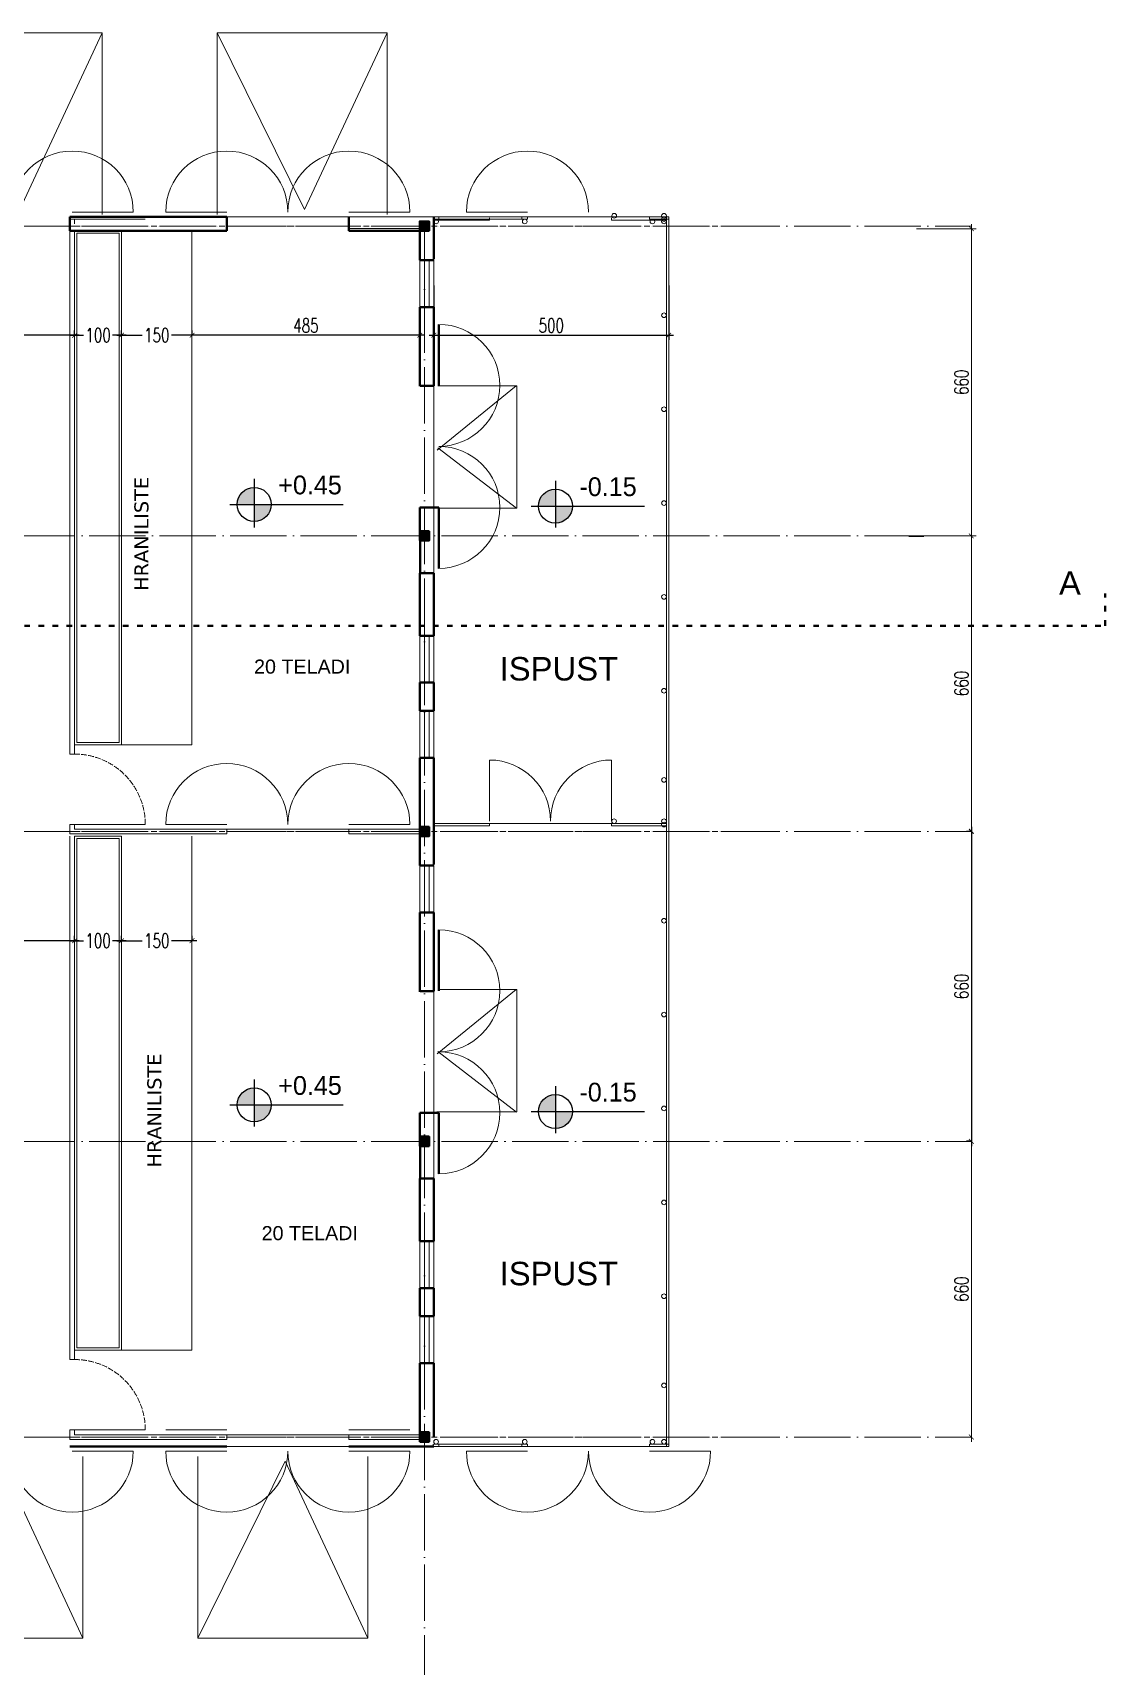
# Model space of a CAD drawing. Header units: millimetres. Extents: x 73 to 57768, y -40361 to 10065.
# Drawn here: x 32943 to 35227, y 2149 to 5630 of the extents above; entities that cross this region are included whole.
import ezdxf

# ---------------------------------------------------------------- set-up
doc = ezdxf.new("R2010")
doc.units = ezdxf.units.MM
for name, pattern in [('ACAD_ISO02W100', [15, 12, -3]), ('ACAD_ISO03W100', [30, 12, -18]), ('ACAD_ISO04W100', [30, 24, -3, 0, -3]), ('ACAD_ISO10W100', [18, 12, -3, 0, -3])]:
    doc.linetypes.add(name, pattern=pattern)
for name, color, linetype, lineweight in [('hatch', 4, 'Continuous', 0), ('isprek.', 6, 'ACAD_ISO02W100', 18), ('kote', 124, 'Continuous', 5), ('kote i srafura', 9, 'Continuous', 5), ('Osovine', 252, 'ACAD_ISO04W100', 9), ('presjek A-A B- B', 40, 'Continuous', 40), ('raster', 7, 'ACAD_ISO10W100', 5)]:
    doc.layers.add(name, color=color, linetype=linetype, lineweight=lineweight)
doc.layers.add('pogled', color=7, linetype='Continuous', lineweight=5, true_color=0x8db1c3)
doc.layers.add('presjek', color=7, linetype='Continuous', lineweight=40, true_color=0xe37da2)
doc.layers.add('sjeccica', color=20, linetype='Continuous')
doc.layers.add('TEXT', color=7, linetype='Continuous')
doc.styles.add('1-100', font='simplex.shx', dxfattribs={"width": 0.7, "height": 30})
doc.dimstyles.new('1-100', dxfattribs={"dimtxt": 30, "dimasz": 10, "dimexe": 10, "dimexo": 0, "dimgap": 6, "dimtad": 1, "dimdec": 0, "dimtxsty": '1-100', "dimblk": 'ARCHTICK', "dimcen": 10, "dimdle": 10, "dimadec": 8, "dimazin": 0, "dimtfac": 1, "dimtdec": 0, "dimtix": 1, "dimtmove": 2, "dimatfit": 3, "dimfxl": 1, "dimtolj": 1, "dimtzin": 0, "dimarcsym": 0})

# ---------------------------------------------------------------- blocks, each defined once
blk = doc.blocks.new('_ArchTick')
at = {"layer": 'kote', "color": 0, "const_width": 0.15}
blk.add_lwpolyline([(-0.5, -0.5), (0.5, 0.5)], dxfattribs=at)
blk = doc.blocks.new('*D197')
at = {"layer": 'Defpoints', "color": 0}
for p in [(33797.1, 5091), (34297.1, 5091), (34297.1, 4984.9)]:
    blk.add_point(p, dxfattribs=at)
at = {"layer": 'kote i srafura', "color": 0, "lineweight": -2}
for p, q in [((33797.1, 5091), (33797.1, 4974.9)), ((34297.1, 5091), (34297.1, 4974.9)), ((33787.1, 4984.9), (34307.1, 4984.9))]:
    blk.add_line(p, q, dxfattribs=at)
at = {"layer": 'kote i srafura', "color": 0, "lineweight": -2, "xscale": 10, "yscale": 10, "zscale": 10, "rotation": 180}
blk.add_blockref('_ArchTick', (33797.1, 4984.9), dxfattribs=at)
at = {"layer": 'kote i srafura', "color": 0, "lineweight": -2, "xscale": 10, "yscale": 10, "zscale": 10}
blk.add_blockref('_ArchTick', (34297.1, 4984.9), dxfattribs=at)
at = {"layer": 'kote i srafura', "color": 0, "insert": (34047.1, 5005.9), "char_height": 30, "attachment_point": 5, "style": '1-100'}
blk.add_mtext('\\A1;500', dxfattribs=at)
blk = doc.blocks.new('*D198')
at = {"layer": 'Defpoints', "color": 0}
for p in [(33032.1, 4984.9), (33032.1, 4984.9), (33132.1, 4984.9)]:
    blk.add_point(p, dxfattribs=at)
at = {"layer": 'kote i srafura', "color": 0, "lineweight": -2}
for p, q in [((33022.1, 4984.9), (33051.1, 4984.9)), ((33032.1, 4984.9), (33032.1, 4994.9)), ((33142.1, 4984.9), (33113.1, 4984.9)), ((33132.1, 4984.9), (33132.1, 4994.9))]:
    blk.add_line(p, q, dxfattribs=at)
at = {"layer": 'kote i srafura', "color": 0, "lineweight": -2, "xscale": 10, "yscale": 10, "zscale": 10, "rotation": 180}
blk.add_blockref('_ArchTick', (33032.1, 4984.9), dxfattribs=at)
at = {"layer": 'kote i srafura', "color": 0, "lineweight": -2, "xscale": 10, "yscale": 10, "zscale": 10}
blk.add_blockref('_ArchTick', (33132.1, 4984.9), dxfattribs=at)
at = {"layer": 'kote i srafura', "color": 0, "insert": (33082.1, 4984.9), "char_height": 30, "attachment_point": 5, "style": '1-100'}
blk.add_mtext('\\A1;100', dxfattribs=at)
blk = doc.blocks.new('*D199')
at = {"layer": 'Defpoints', "color": 0}
for p in [(33132.1, 4984.9), (33132.1, 4984.9), (33282.1, 4984.9)]:
    blk.add_point(p, dxfattribs=at)
at = {"layer": 'kote i srafura', "color": 0, "lineweight": -2}
for p, q in [((33122.1, 4984.9), (33176.1, 4984.9)), ((33132.1, 4984.9), (33132.1, 4994.9)), ((33292.1, 4984.9), (33238.1, 4984.9)), ((33282.1, 4984.9), (33282.1, 4994.9))]:
    blk.add_line(p, q, dxfattribs=at)
at = {"layer": 'kote i srafura', "color": 0, "lineweight": -2, "xscale": 10, "yscale": 10, "zscale": 10, "rotation": 180}
blk.add_blockref('_ArchTick', (33132.1, 4984.9), dxfattribs=at)
at = {"layer": 'kote i srafura', "color": 0, "lineweight": -2, "xscale": 10, "yscale": 10, "zscale": 10}
blk.add_blockref('_ArchTick', (33282.1, 4984.9), dxfattribs=at)
at = {"layer": 'kote i srafura', "color": 0, "insert": (33207.1, 4984.9), "char_height": 30, "attachment_point": 5, "style": '1-100'}
blk.add_mtext('\\A1;150', dxfattribs=at)
blk = doc.blocks.new('*D202')
at = {"layer": 'Defpoints', "color": 0}
for p in [(32762.1, 4984.9), (32762.1, 4984.9), (33032.1, 4984.9)]:
    blk.add_point(p, dxfattribs=at)
at = {"layer": 'kote i srafura', "color": 0, "lineweight": -2}
for p, q in [((33042.1, 4984.9), (32752.1, 4984.9)), ((32762.1, 4984.9), (32762.1, 4994.9)), ((33032.1, 4984.9), (33032.1, 4994.9))]:
    blk.add_line(p, q, dxfattribs=at)
at = {"layer": 'kote i srafura', "color": 0, "lineweight": -2, "xscale": 10, "yscale": 10, "zscale": 10, "rotation": 180}
blk.add_blockref('_ArchTick', (32762.1, 4984.9), dxfattribs=at)
at = {"layer": 'kote i srafura', "color": 0, "lineweight": -2, "xscale": 10, "yscale": 10, "zscale": 10}
blk.add_blockref('_ArchTick', (33032.1, 4984.9), dxfattribs=at)
at = {"layer": 'kote i srafura', "color": 0, "insert": (32897.1, 5005.9), "char_height": 30, "attachment_point": 5, "style": '1-100'}
blk.add_mtext('\\A1;270', dxfattribs=at)
blk = doc.blocks.new('*D206')
at = {"layer": 'Defpoints', "color": 0}
for p in [(33282.1, 4984.9), (33282.1, 4984.9), (33767.1, 4984.9)]:
    blk.add_point(p, dxfattribs=at)
at = {"layer": 'kote i srafura', "color": 0, "lineweight": -2}
for p, q in [((33777.1, 4984.9), (33272.1, 4984.9)), ((33282.1, 4984.9), (33282.1, 4994.9)), ((33767.1, 4984.9), (33767.1, 4994.9))]:
    blk.add_line(p, q, dxfattribs=at)
at = {"layer": 'kote i srafura', "color": 0, "lineweight": -2, "xscale": 10, "yscale": 10, "zscale": 10, "rotation": 180}
blk.add_blockref('_ArchTick', (33282.1, 4984.9), dxfattribs=at)
at = {"layer": 'kote i srafura', "color": 0, "lineweight": -2, "xscale": 10, "yscale": 10, "zscale": 10}
blk.add_blockref('_ArchTick', (33767.1, 4984.9), dxfattribs=at)
at = {"layer": 'kote i srafura', "color": 0, "insert": (33524.6, 5005.9), "char_height": 30, "attachment_point": 5, "style": '1-100'}
blk.add_mtext('\\A1;485', dxfattribs=at)
blk = doc.blocks.new('*D207')
at = {"layer": 'Defpoints', "color": 0}
for p in [(33032.1, 3694.9), (33032.1, 3694.9), (33132.1, 3694.9)]:
    blk.add_point(p, dxfattribs=at)
at = {"layer": 'kote i srafura', "color": 0, "lineweight": -2}
for p, q in [((33022.1, 3694.9), (33051.1, 3694.9)), ((33032.1, 3694.9), (33032.1, 3704.9)), ((33142.1, 3694.9), (33113.1, 3694.9)), ((33132.1, 3694.9), (33132.1, 3704.9))]:
    blk.add_line(p, q, dxfattribs=at)
at = {"layer": 'kote i srafura', "color": 0, "lineweight": -2, "xscale": 10, "yscale": 10, "zscale": 10, "rotation": 180}
blk.add_blockref('_ArchTick', (33032.1, 3694.9), dxfattribs=at)
at = {"layer": 'kote i srafura', "color": 0, "lineweight": -2, "xscale": 10, "yscale": 10, "zscale": 10}
blk.add_blockref('_ArchTick', (33132.1, 3694.9), dxfattribs=at)
at = {"layer": 'kote i srafura', "color": 0, "insert": (33082.1, 3694.9), "char_height": 30, "attachment_point": 5, "style": '1-100'}
blk.add_mtext('\\A1;100', dxfattribs=at)
blk = doc.blocks.new('*D208')
at = {"layer": 'Defpoints', "color": 0}
for p in [(33132.1, 3694.9), (33132.1, 3694.9), (33282.1, 3694.9)]:
    blk.add_point(p, dxfattribs=at)
at = {"layer": 'kote i srafura', "color": 0, "lineweight": -2}
for p, q in [((33122.1, 3694.9), (33176.1, 3694.9)), ((33132.1, 3694.9), (33132.1, 3704.9)), ((33292.1, 3694.9), (33238.1, 3694.9)), ((33282.1, 3694.9), (33282.1, 3704.9))]:
    blk.add_line(p, q, dxfattribs=at)
at = {"layer": 'kote i srafura', "color": 0, "lineweight": -2, "xscale": 10, "yscale": 10, "zscale": 10, "rotation": 180}
blk.add_blockref('_ArchTick', (33132.1, 3694.9), dxfattribs=at)
at = {"layer": 'kote i srafura', "color": 0, "lineweight": -2, "xscale": 10, "yscale": 10, "zscale": 10}
blk.add_blockref('_ArchTick', (33282.1, 3694.9), dxfattribs=at)
at = {"layer": 'kote i srafura', "color": 0, "insert": (33207.1, 3694.9), "char_height": 30, "attachment_point": 5, "style": '1-100'}
blk.add_mtext('\\A1;150', dxfattribs=at)
blk = doc.blocks.new('*D211')
at = {"layer": 'Defpoints', "color": 0}
for p in [(32762.1, 3694.9), (32762.1, 3694.9), (33032.1, 3694.9)]:
    blk.add_point(p, dxfattribs=at)
at = {"layer": 'kote i srafura', "color": 0, "lineweight": -2}
for p, q in [((33042.1, 3694.9), (32752.1, 3694.9)), ((32762.1, 3694.9), (32762.1, 3704.9)), ((33032.1, 3694.9), (33032.1, 3704.9))]:
    blk.add_line(p, q, dxfattribs=at)
at = {"layer": 'kote i srafura', "color": 0, "lineweight": -2, "xscale": 10, "yscale": 10, "zscale": 10, "rotation": 180}
blk.add_blockref('_ArchTick', (32762.1, 3694.9), dxfattribs=at)
at = {"layer": 'kote i srafura', "color": 0, "lineweight": -2, "xscale": 10, "yscale": 10, "zscale": 10}
blk.add_blockref('_ArchTick', (33032.1, 3694.9), dxfattribs=at)
at = {"layer": 'kote i srafura', "color": 0, "insert": (32897.1, 3715.9), "char_height": 30, "attachment_point": 5, "style": '1-100'}
blk.add_mtext('\\A1;270', dxfattribs=at)
blk = doc.blocks.new('*D221')
at = {"layer": 'Defpoints', "color": 0}
for p in [(34941.5, 3927.4), (34941.5, 3267.4), (34941.5, 3267.4)]:
    blk.add_point(p, dxfattribs=at)
at = {"layer": 'kote i srafura', "color": 0, "lineweight": -2}
for p, q in [((34941.5, 3937.4), (34941.5, 3257.4)), ((34941.5, 3927.4), (34931.5, 3927.4)), ((34941.5, 3267.4), (34931.5, 3267.4))]:
    blk.add_line(p, q, dxfattribs=at)
at = {"layer": 'kote i srafura', "color": 0, "lineweight": -2, "xscale": 10, "yscale": 10, "zscale": 10}
for p, rotation in [((34941.5, 3927.4), 90), ((34941.5, 3267.4), 270)]:
    blk.add_blockref('_ArchTick', p, dxfattribs=dict(at, rotation=rotation))
at = {"layer": 'kote i srafura', "color": 0, "insert": (34920.5, 3597.4), "char_height": 30, "attachment_point": 5, "rotation": 90, "style": '1-100'}
blk.add_mtext('\\A1;660', dxfattribs=at)

msp = doc.modelspace()

# ---------------------------------------------------------------- hatches: boundary and pattern name
at = {"layer": 'hatch'}
for points in [[(33787.054, 5227.379), (33787.054, 5207.379), (33767.054, 5207.379), (33767.054, 5227.379)], [(33787.054, 5227.379), (33787.054, 5207.379), (33767.054, 5207.379), (33767.054, 5227.379)], [(33767.054, 5227.379), (33787.054, 5227.379), (33787.054, 5207.379), (33767.054, 5207.379)], [(33767.054, 4567.379), (33787.054, 4567.379), (33787.054, 4547.379), (33767.054, 4547.379)], [(33787.054, 3937.379), (33787.054, 3917.379), (33767.054, 3917.379), (33767.054, 3937.379)], [(33787.054, 3937.379), (33787.054, 3917.379), (33767.054, 3917.379), (33767.054, 3937.379)], [(33767.054, 3277.379), (33787.054, 3277.379), (33787.054, 3257.379), (33767.054, 3257.379)], [(33787.054, 2647.379), (33787.054, 2627.379), (33767.054, 2627.379), (33767.054, 2647.379)], [(33787.054, 2647.379), (33787.054, 2627.379), (33767.054, 2627.379), (33767.054, 2647.379)]]:
    msp.add_hatch(color=256, dxfattribs=at).paths.add_polyline_path(points)
at = {"layer": 'TEXT'}
h = msp.add_hatch(color=256, dxfattribs=at)
h.paths.add_polyline_path([(33414.564, 4624.498), (33414.564, 4660.733, 0.41421356), (33378.328, 4624.498)])
h.paths.add_polyline_path([(33450.8, 4624.498), (33414.564, 4624.498), (33414.564, 4588.262, 0.41421356)])
h = msp.add_hatch(color=256, dxfattribs=at)
h.paths.add_polyline_path([(34055.836, 4620.791), (34055.836, 4657.027, 0.41421356), (34019.6, 4620.791)])
h.paths.add_polyline_path([(34092.071, 4620.791), (34055.836, 4620.791), (34055.836, 4584.555, 0.41421356)])
h = msp.add_hatch(color=256, dxfattribs=at)
h.paths.add_polyline_path([(33414.564, 3344.945), (33414.564, 3381.18, 0.41421356), (33378.328, 3344.945)])
h.paths.add_polyline_path([(33450.8, 3344.945), (33414.564, 3344.945), (33414.564, 3308.709, 0.41421356)])
h = msp.add_hatch(color=256, dxfattribs=at)
h.paths.add_polyline_path([(34055.836, 3330.791), (34055.836, 3367.027, 0.41421356), (34019.6, 3330.791)])
h.paths.add_polyline_path([(34092.071, 3330.791), (34055.836, 3330.791), (34055.836, 3294.555, 0.41421356)])

# ---------------------------------------------------------------- linework, layer by layer
at = {"layer": 'isprek.'}
for centre in [(33032.698, 3942.379), (33032.698, 2652.379)]:
    msp.add_arc(centre, 150.001, 0, 90.246288, dxfattribs=at)
at = {"layer": 'kote', "ltscale": 5}
msp.add_line((34840.143, 4556.357), (34808.576, 4556.357), dxfattribs=at)
msp.add_line((34840.143, 4556.357), (34808.576, 4556.357), dxfattribs=at)
at = {"layer": 'kote i srafura'}
for p, q in [((34941.49, 5221.799), (34941.49, 4547.379)), ((34824.576, 5211.799), (34951.49, 5211.799)), ((34941.49, 4567.379), (34941.49, 3918.402)), ((34808.576, 4557.379), (34951.49, 4557.379)), ((34808.576, 4557.379), (34951.49, 4557.379)), ((34941.49, 3928.402), (34931.49, 3928.402)), ((34941.49, 3277.379), (34941.49, 2627.379)), ((34941.49, 3267.379), (34931.49, 3267.379)), ((34941.49, 2637.379), (34931.49, 2637.379))]:
    msp.add_line(p, q, dxfattribs=at)
at = {"layer": 'Osovine', "ltscale": 5}
for p, q in [((30811.529, 5217.379), (34941.49, 5217.379)), ((33777.054, 5217.379), (33777.054, 1817.636)), ((30811.529, 4557.379), (34941.49, 4557.379)), ((30811.529, 3927.379), (34941.49, 3927.379)), ((30811.529, 3267.379), (34941.49, 3267.379)), ((30811.529, 2637.379), (34941.49, 2637.379))]:
    msp.add_line(p, q, dxfattribs=at)
at = {"layer": 'pogled'}
for p, q in [((33182.7, 5232.379), (33022.054, 5232.379)), ((33022.054, 5232.379), (33022.054, 5212.379)), ((33022.054, 5232.379), (33022.054, 5212.379)), ((33027.054, 5247.379), (33157.054, 5247.379)), ((33032.054, 5232.379), (33032.054, 5222.379)), ((33032.054, 5232.379), (33032.054, 5222.379)), ((33226.056, 5247.379), (33356.056, 5247.379)), ((33616.056, 5237.379), (33356.056, 5237.379)), ((33356.056, 5222.379), (33356.056, 5212.379)), ((33616.056, 5247.379), (33746.056, 5247.379)), ((33797.054, 5237.379), (33616.056, 5237.379)), ((33616.056, 5222.379), (33616.056, 5212.379)), ((33795.73, 5232.379), (33795.73, 5237.379)), ((33797.054, 5237.379), (33996.384, 5237.379)), ((33797.054, 5232.379), (33996.384, 5232.379)), ((33797.054, 5229.879), (33915.475, 5229.879)), ((33807.622, 5232.379), (33807.622, 5237.379)), ((33866.384, 5247.379), (33996.384, 5247.379)), ((33915.475, 5229.879), (33915.475, 5234.879)), ((33984.492, 5232.379), (33984.492, 5237.379)), ((34256.384, 5237.379), (33996.384, 5237.379)), ((33996.384, 5232.379), (33996.384, 5237.379)), ((34175.336, 5229.879), (34175.336, 5234.879)), ((34292.054, 5229.879), (34175.336, 5229.879)), ((34256.384, 5232.379), (34256.384, 5237.379)), ((34256.384, 5237.379), (34297.054, 5237.379)), ((34256.384, 5232.379), (34297.054, 5232.379)), ((34292.054, 5237.379), (34292.054, 3922.379)), ((34297.054, 5237.379), (34297.054, 3922.379)), ((33022.054, 5207.379), (33022.054, 4092.379)), ((33032.054, 5207.379), (33032.054, 4092.379)), ((33132.054, 5207.379), (33132.054, 4112.379)), ((33282.054, 5207.379), (33282.054, 4112.379)), ((33767.054, 5212.379), (33616.056, 5212.379)), ((33767.054, 5044.783), (33767.054, 5144.783)), ((33767.054, 5044.783), (33767.054, 5144.783)), ((33777.054, 5044.783), (33777.054, 5144.783)), ((33777.054, 5044.783), (33777.054, 5144.783)), ((33787.054, 5044.783), (33787.054, 5144.783)), ((33787.054, 5044.783), (33787.054, 5144.783)), ((33797.054, 5044.783), (33797.054, 5144.783)), ((33797.054, 5044.783), (33797.054, 5144.783)), ((33797.054, 4877.191), (33797.054, 4478.106)), ((33767.054, 4244.783), (33767.054, 4344.783)), ((33777.054, 4244.783), (33777.054, 4344.783)), ((33787.054, 4244.783), (33787.054, 4344.783)), ((33797.054, 4244.783), (33797.054, 4344.783)), ((33767.054, 4084.783), (33767.054, 4184.783)), ((33777.054, 4084.783), (33777.054, 4184.783)), ((33787.054, 4084.783), (33787.054, 4184.783)), ((33797.054, 4084.783), (33797.054, 4184.783)), ((33032.054, 4112.379), (33282.054, 4112.379)), ((33022.054, 4092.379), (33032.054, 4092.379)), ((33915.475, 4079.879), (33915.475, 3949.879)), ((34175.475, 3949.879), (34175.475, 4079.879)), ((33022.054, 3942.379), (33022.054, 3922.379)), ((33022.054, 3942.379), (33022.054, 3922.379)), ((33182.7, 3942.379), (33022.054, 3942.379)), ((33182.7, 3942.379), (33022.054, 3942.379)), ((33032.054, 3942.379), (33032.054, 3932.379)), ((33032.054, 3942.379), (33032.054, 3932.379)), ((33226.056, 3942.379), (33356.056, 3942.379)), ((33616.056, 3942.379), (33746.056, 3942.379)), ((34284.554, 3944.879), (33797.054, 3944.879)), ((33797.054, 3939.879), (33915.859, 3939.879)), ((34292.054, 3944.879), (33915.859, 3944.879)), ((33915.859, 3939.879), (33915.859, 3944.879)), ((34175.106, 3939.879), (34175.106, 3944.879)), ((34292.054, 3939.879), (34175.106, 3939.879)), ((34292.054, 3947.379), (34292.054, 2617.379)), ((34297.054, 3947.379), (34297.054, 2617.379)), ((33356.056, 3922.379), (33022.054, 3922.379)), ((33022.054, 3917.379), (33022.054, 2802.379)), ((33767.054, 3932.379), (33032.054, 3932.379)), ((33032.054, 3917.379), (33032.054, 2802.379)), ((33132.054, 3917.379), (33132.054, 2822.379)), ((33282.054, 3917.379), (33282.054, 2822.379)), ((33616.056, 3932.379), (33356.056, 3932.379)), ((33356.056, 3932.379), (33356.056, 3922.379)), ((33616.056, 3932.379), (33616.056, 3922.379)), ((33767.054, 3922.379), (33616.056, 3922.379)), ((33767.054, 3754.783), (33767.054, 3854.783)), ((33777.054, 3754.783), (33777.054, 3854.783)), ((33787.054, 3754.783), (33787.054, 3854.783)), ((33797.054, 3754.783), (33797.054, 3854.783)), ((33797.054, 3587.191), (33797.054, 3188.106)), ((33767.054, 2954.783), (33767.054, 3054.783)), ((33777.054, 2954.783), (33777.054, 3054.783)), ((33787.054, 2954.783), (33787.054, 3054.783)), ((33797.054, 2954.783), (33797.054, 3054.783)), ((33767.054, 2794.783), (33767.054, 2894.783)), ((33777.054, 2794.783), (33777.054, 2894.783)), ((33787.054, 2794.783), (33787.054, 2894.783)), ((33797.054, 2794.783), (33797.054, 2894.783)), ((33032.054, 2822.379), (33282.054, 2822.379)), ((33022.054, 2802.379), (33032.054, 2802.379)), ((33022.054, 2652.379), (33022.054, 2632.379)), ((33022.054, 2652.379), (33022.054, 2632.379)), ((33182.7, 2652.379), (33022.054, 2652.379)), ((33182.7, 2652.379), (33022.054, 2652.379)), ((33032.054, 2652.379), (33032.054, 2642.379)), ((33032.054, 2652.379), (33032.054, 2642.379)), ((33226.056, 2652.379), (33356.056, 2652.379)), ((33616.056, 2652.379), (33746.056, 2652.379)), ((33356.056, 2632.379), (33022.054, 2632.379)), ((33767.054, 2642.379), (33032.054, 2642.379)), ((33616.056, 2642.379), (33356.056, 2642.379)), ((33356.056, 2642.379), (33356.056, 2632.379)), ((33616.056, 2617.379), (33356.056, 2617.379)), ((33616.056, 2642.379), (33616.056, 2632.379)), ((33767.054, 2632.379), (33616.056, 2632.379)), ((33795.73, 2622.379), (33795.73, 2617.379)), ((33797.054, 2622.379), (33996.384, 2622.379)), ((33797.054, 2617.379), (33996.384, 2617.379)), ((33807.622, 2622.379), (33807.622, 2617.379)), ((33984.492, 2622.379), (33984.492, 2617.379)), ((33996.384, 2622.379), (33996.384, 2617.379)), ((34256.384, 2617.379), (33996.384, 2617.379)), ((34256.384, 2622.379), (34256.384, 2617.379)), ((34256.384, 2622.379), (34297.054, 2622.379)), ((34256.384, 2617.379), (34297.054, 2617.379)), ((33027.054, 2607.379), (33157.054, 2607.379)), ((33226.056, 2607.379), (33356.056, 2607.379)), ((33616.056, 2607.379), (33746.056, 2607.379)), ((33866.384, 2607.379), (33996.384, 2607.379)), ((34256.384, 2607.379), (34386.384, 2607.379))]:
    msp.add_line(p, q, dxfattribs=at)
at = {"layer": 'pogled', "ltscale": 5}
for points in [[(33090.946, 5242.505), (33090.946, 5629.58), (32729.271, 5629.58), (32729.271, 5242.505)], [(33090.946, 5629.58), (32915.231, 5252.505), (32729.271, 5629.58)], [(33697.282, 5242.505), (33697.282, 5629.58), (33335.608, 5629.58), (33335.608, 5242.505)], [(33697.282, 5629.58), (33521.568, 5252.505), (33335.608, 5629.58)], [(33803.73, 4616.414), (33973.371, 4616.414), (33973.371, 4877.271), (33805.444, 4877.096)], [(33804.408, 4739.765), (33972.283, 4877.299)], [(33805.211, 4745.258), (33973.305, 4616.107)], [(33803.73, 3330.142), (33973.371, 3330.142), (33973.371, 3590.999), (33805.444, 3590.824)], [(33804.408, 3453.493), (33972.283, 3591.027)], [(33805.211, 3458.986), (33973.305, 3329.835)], [(33049.897, 2595.865), (33049.897, 2208.79), (32688.222, 2208.79), (32688.222, 2595.865)], [(33049.897, 2208.79), (32874.182, 2585.865), (32688.222, 2208.79)], [(33656.233, 2595.865), (33656.233, 2208.79), (33294.559, 2208.79), (33294.559, 2595.865)], [(33656.233, 2208.79), (33480.519, 2585.865), (33294.559, 2208.79)]]:
    msp.add_lwpolyline(points, dxfattribs=at)
at = {"layer": 'pogled'}
for points in [[(33132.054, 4112.379), (33032.054, 4112.379), (33032.054, 5207.379), (33132.054, 5207.379)], [(33127.054, 4117.379), (33037.054, 4117.379), (33037.054, 5202.379), (33127.054, 5202.379)], [(33132.054, 2822.379), (33032.054, 2822.379), (33032.054, 3917.379), (33132.054, 3917.379)], [(33127.054, 2827.379), (33037.054, 2827.379), (33037.054, 3912.379), (33127.054, 3912.379)]]:
    msp.add_lwpolyline(points, close=True, dxfattribs=at)
for centre in [(33801.712, 5227.379), (33990.474, 5227.379), (34181.023, 5239.406), (34262.366, 5227.379), (34287.084, 5239.406), (34287.084, 5232.379), (34287.084, 5227.379), (34287.084, 5027.379), (34287.084, 4827.379), (34287.084, 4627.379), (34287.084, 4427.379), (34287.084, 4227.379), (34287.084, 4037.379), (34180.793, 3949.406), (34287.084, 3949.406), (34287.084, 3942.379), (34287.084, 3737.379), (34287.084, 3537.379), (34287.084, 3337.379), (34287.084, 3137.379), (34287.084, 2937.379), (34287.084, 2747.379), (33801.712, 2627.379), (33990.474, 2627.379), (34262.366, 2627.379), (34287.084, 2627.379)]:
    msp.add_circle(centre, 5, dxfattribs=at)
for centre, start, end in [((33027.054, 5247.379), 0, 180), ((33356.056, 5247.379), 0, 180), ((33616.056, 5247.379), 0, 180), ((33996.384, 5247.379), 0, 180), ((33807.551, 4878.106), 270, 90), ((33807.551, 4618.106), 270, 90), ((33915.475, 3949.879), 0, 90), ((34175.475, 3949.879), 90, 180), ((33356.056, 3942.379), 0, 180), ((33616.056, 3942.379), 0, 180), ((33807.551, 3588.106), 270, 90), ((33807.551, 3328.106), 270, 90), ((33027.054, 2607.379), 180, 0), ((33356.056, 2607.379), 180, 0), ((33616.056, 2607.379), 180, 0), ((33996.384, 2607.379), 180, 0), ((34256.384, 2607.379), 180, 0)]:
    msp.add_arc(centre, 130, start, end, dxfattribs=at)
at = {"layer": 'presjek'}
for p, q in [((33356.056, 5237.379), (33022.054, 5237.379)), ((33022.054, 5207.379), (33022.054, 5237.379)), ((33356.056, 5237.379), (33356.056, 5207.379)), ((33616.056, 5237.379), (33616.056, 5207.379)), ((33797.054, 5237.379), (33797.054, 5147.322)), ((33797.054, 5237.379), (33797.054, 5147.322)), ((33356.056, 5207.379), (33022.054, 5207.379)), ((33767.054, 5207.379), (33616.056, 5207.379)), ((33767.054, 5145.007), (33767.054, 5207.379)), ((33767.054, 5145.007), (33767.054, 5207.379)), ((33767.054, 5144.783), (33797.054, 5144.783)), ((33767.054, 5144.783), (33797.054, 5144.783)), ((33767.054, 4890.879), (33767.054, 5044.783)), ((33767.054, 5044.783), (33797.054, 5044.783)), ((33767.054, 4982.913), (33767.054, 5044.783)), ((33797.054, 5044.783), (33797.054, 4985.228)), ((33797.054, 5044.783), (33797.054, 4984.783)), ((33797.054, 4984.783), (33797.054, 4877.191)), ((33807.551, 5008.106), (33807.551, 4878.106)), ((33767.054, 4876.06), (33767.054, 4890.879)), ((33797.551, 4877.191), (33767.551, 4877.191)), ((33807.551, 4618.106), (33767.054, 4618.106)), ((33767.054, 4618.106), (33767.551, 4478.106)), ((33807.551, 4618.106), (33807.551, 4488.106)), ((33767.054, 4344.783), (33767.054, 4478.106)), ((33797.551, 4478.106), (33767.551, 4478.106)), ((33797.054, 4478.106), (33797.054, 4344.74)), ((33767.054, 4344.783), (33797.054, 4344.783)), ((33767.054, 4244.783), (33797.054, 4244.783)), ((33767.054, 4184.783), (33767.054, 4244.783)), ((33767.054, 4185.867), (33767.054, 4243.639)), ((33797.054, 4244.783), (33797.054, 4184.783)), ((33797.054, 4244.783), (33797.054, 4184.783)), ((33767.054, 4184.783), (33797.054, 4184.783)), ((33767.054, 3960.361), (33767.054, 4084.783)), ((33767.054, 4084.783), (33797.054, 4084.783)), ((33797.054, 4084.765), (33797.054, 3959.976)), ((33767.054, 3927.379), (33767.054, 3999.976)), ((33767.054, 3927.379), (33767.054, 3999.976)), ((33767.054, 3927.379), (33767.054, 3999.976)), ((33797.054, 4000.386), (33797.054, 3927.379)), ((33797.054, 4000.386), (33797.054, 3927.379)), ((33797.054, 4000.386), (33797.054, 3927.379)), ((33797.054, 3947.379), (33797.054, 3857.322)), ((33767.054, 3855.007), (33767.054, 3917.379)), ((33767.054, 3854.783), (33797.054, 3854.783)), ((33767.054, 3600.879), (33767.054, 3754.783)), ((33767.054, 3754.783), (33797.054, 3754.783)), ((33767.054, 3692.913), (33767.054, 3754.783)), ((33797.054, 3754.783), (33797.054, 3695.228)), ((33797.054, 3754.783), (33797.054, 3694.783)), ((33797.054, 3694.783), (33797.054, 3587.191)), ((33807.551, 3718.106), (33807.551, 3588.106)), ((33767.054, 3586.06), (33767.054, 3600.879)), ((33797.551, 3587.191), (33767.551, 3587.191)), ((33807.551, 3328.106), (33767.054, 3328.106)), ((33767.054, 3328.106), (33767.551, 3188.106)), ((33807.551, 3328.106), (33807.551, 3198.106)), ((33767.054, 3054.783), (33767.054, 3188.106)), ((33797.551, 3188.106), (33767.551, 3188.106)), ((33797.054, 3188.106), (33797.054, 3054.74)), ((33767.054, 3054.783), (33797.054, 3054.783)), ((33767.054, 2954.783), (33797.054, 2954.783)), ((33767.054, 2894.783), (33767.054, 2954.783)), ((33767.054, 2895.867), (33767.054, 2953.639)), ((33797.054, 2954.783), (33797.054, 2894.783)), ((33797.054, 2954.783), (33797.054, 2894.783)), ((33767.054, 2894.783), (33797.054, 2894.783)), ((33767.054, 2670.361), (33767.054, 2794.783)), ((33767.054, 2794.783), (33797.054, 2794.783)), ((33797.054, 2794.765), (33797.054, 2669.976)), ((33767.054, 2637.379), (33767.054, 2709.976)), ((33767.054, 2637.379), (33767.054, 2709.976)), ((33767.054, 2637.379), (33767.054, 2709.976)), ((33797.054, 2710.386), (33797.054, 2637.379)), ((33797.054, 2710.386), (33797.054, 2637.379)), ((33797.054, 2710.386), (33797.054, 2637.379)), ((33356.056, 2617.379), (33022.054, 2617.379)), ((33797.054, 2617.379), (33616.056, 2617.379))]:
    msp.add_line(p, q, dxfattribs=at)
for points in [[(33767.054, 5207.379), (33767.054, 5227.379), (33787.054, 5227.379), (33787.054, 5207.379), (33767.054, 5207.379)], [(33767.054, 5207.379), (33767.054, 5227.379), (33787.054, 5227.379), (33787.054, 5207.379), (33767.054, 5207.379)], [(33767.054, 5207.379), (33767.054, 5227.379), (33787.054, 5227.379), (33787.054, 5207.379), (33767.054, 5207.379)], [(33767.054, 4547.379), (33767.054, 4567.379), (33787.054, 4567.379), (33787.054, 4547.379), (33767.054, 4547.379)], [(33767.054, 3917.379), (33767.054, 3937.379), (33787.054, 3937.379), (33787.054, 3917.379), (33767.054, 3917.379)], [(33767.054, 3917.379), (33767.054, 3937.379), (33787.054, 3937.379), (33787.054, 3917.379), (33767.054, 3917.379)], [(33767.054, 3257.379), (33767.054, 3277.379), (33787.054, 3277.379), (33787.054, 3257.379), (33767.054, 3257.379)], [(33767.054, 2627.379), (33767.054, 2647.379), (33787.054, 2647.379), (33787.054, 2627.379), (33767.054, 2627.379)], [(33767.054, 2627.379), (33767.054, 2647.379), (33787.054, 2647.379), (33787.054, 2627.379), (33767.054, 2627.379)]]:
    msp.add_lwpolyline(points, dxfattribs=at)
at = {"layer": 'presjek A-A B- B', "linetype": 'ACAD_ISO03W100'}
for p, q in [((35226.733, 4366.082), (35226.733, 4434.959)), ((30645.076, 4366.082), (35226.733, 4366.082))]:
    msp.add_line(p, q, dxfattribs=at)
at = {"layer": 'raster'}
for p, q in [((31891.876, 5217.379), (34448.842, 5217.379)), ((31891.876, 5217.379), (34448.842, 5217.379)), ((31891.876, 3927.379), (34448.842, 3927.379)), ((31891.876, 3927.379), (34448.842, 3927.379)), ((31891.876, 2637.379), (34448.842, 2637.379)), ((31891.876, 2637.379), (34448.842, 2637.379)), ((31891.876, 2637.379), (34448.842, 2637.379))]:
    msp.add_line(p, q, dxfattribs=at)
at = {"layer": 'TEXT'}
for p, q in [((33414.564, 4678.64), (33414.564, 4578.64)), ((33414.564, 4674.933), (33414.564, 4574.933)), ((34055.836, 4674.933), (34055.836, 4574.933)), ((33362.792, 4624.498), (33604.223, 4624.498)), ((34004.064, 4620.791), (34245.495, 4620.791)), ((33414.564, 3399.086), (33414.564, 3299.086)), ((34055.836, 3384.933), (34055.836, 3284.933)), ((33362.792, 3344.945), (33604.223, 3344.945)), ((34004.064, 3330.791), (34245.495, 3330.791))]:
    msp.add_line(p, q, dxfattribs=at)
for centre in [(33414.564, 4624.498), (34055.836, 4620.791), (33414.564, 3344.945), (34055.836, 3330.791)]:
    msp.add_circle(centre, 36.236, dxfattribs=at)

# ---------------------------------------------------------------- block references
at = {"layer": 'kote i srafura', "xscale": 10, "yscale": 10, "zscale": 10}
for p, rotation in [((34941.49, 5211.799), 90), ((34941.49, 4557.379), 270), ((34941.49, 4557.379), 90), ((34941.49, 3928.402), 270), ((34941.49, 3267.379), 90), ((34941.49, 2637.379), 270)]:
    msp.add_blockref('_ArchTick', p, dxfattribs=dict(at, rotation=rotation))

# ---------------------------------------------------------------- texts
at = {"layer": 'kote i srafura', "char_height": 30, "attachment_point": 5, "rotation": 90, "style": '1-100'}
for insert in [(34920.49, 4884.589), (34920.49, 4242.891), (34920.49, 2952.379)]:
    msp.add_mtext('\\A1;6{\\Fsimplex|c238;60}', dxfattribs=dict(at, insert=insert))
at = {"layer": 'pogled', "char_height": 30, "width": 206.58542, "attachment_point": 7, "rotation": 90}
for insert in [(33189.946, 4440.18), (33217.456, 3211.493)]:
    msp.add_mtext('{\\fVerdana|b0|i0|c238|p34;HRANILISTE}', dxfattribs=dict(at, insert=insert))
at = {"layer": 'pogled', "linetype": 'ACAD_ISO02W100', "insert": (35128.13, 4481.816), "char_height": 50, "width": 62.13875, "attachment_point": 1}
msp.add_mtext('{\\fArial|b0|i0|c238|p34;A}', dxfattribs=at)
at = {"layer": 'sjeccica', "width": 333.0712, "attachment_point": 1}
for s, insert, char_height in [('{\\fArial|b0|i0|c238|p34;20 TELADI}', (33414.233, 4293.886), 30), ('{\\fArial|b0|i0|c0|p34;ISPUST}', (33937.18, 4299.254), 50), ('{\\fArial|b0|i0|c238|p34;20 TELADI}', (33430.369, 3086.791), 30), ('{\\fArial|b0|i0|c0|p34;ISPUST}', (33937.176, 3010.657), 50)]:
    msp.add_mtext(s, dxfattribs=dict(at, insert=insert, char_height=char_height))
at = {"layer": 'TEXT', "char_height": 40, "width": 259.799, "attachment_point": 1}
for s, insert in [('+0.45', (33465.749, 4685.905)), ('-0.15', (34107.021, 4682.199)), ('+0.45', (33465.749, 3406.352)), ('-0.15', (34107.021, 3392.199))]:
    msp.add_mtext(s, dxfattribs=dict(at, insert=insert))

# ---------------------------------------------------------------- dimensions: what is measured, and where the dimension line sits
at = {"layer": 'kote i srafura'}
for base, p1, p2, picture, middle in [((34297.054, 4984.879), (33797.054, 5091.002), (34297.054, 5091.002), '*D197', (34047.054, 5005.879)), ((32762.054, 4984.879), (33032.054, 4984.879), (32762.054, 4984.879), '*D202', (32897.054, 5005.879)), ((33282.054, 4984.879), (33767.054, 4984.879), (33282.054, 4984.879), '*D206', (33524.554, 5005.879)), ((32762.054, 3694.879), (33032.054, 3694.879), (32762.054, 3694.879), '*D211', (32897.054, 3715.879))]:
    dim = msp.add_linear_dim(base=base, p1=p1, p2=p2, dimstyle='1-100', dxfattribs=at)
    dim.commit()
    dim.dimension.update_dxf_attribs({"geometry": picture, "text_midpoint": middle})
for base, p1, p2, picture, middle in [((33032.054, 4984.879), (33132.054, 4984.879), (33032.054, 4984.879), '*D198', (33082.054, 4984.879)), ((33132.054, 4984.879), (33282.054, 4984.879), (33132.054, 4984.879), '*D199', (33207.054, 4984.879)), ((33032.054, 3694.879), (33132.054, 3694.879), (33032.054, 3694.879), '*D207', (33082.054, 3694.879)), ((33132.054, 3694.879), (33282.054, 3694.879), (33132.054, 3694.879), '*D208', (33207.054, 3694.879))]:
    dim = msp.add_linear_dim(base=base, p1=p1, p2=p2, dimstyle='1-100', dxfattribs=at)
    dim.commit()
    dim.dimension.update_dxf_attribs({"geometry": picture, "text_midpoint": middle, "dimtype": 160})
dim = msp.add_linear_dim(base=(34941.49, 3267.379), p1=(34941.49, 3927.379), p2=(34941.49, 3267.379), angle=90, dimstyle='1-100', dxfattribs=at)
dim.commit()
dim.dimension.update_dxf_attribs({"geometry": '*D221', "text_midpoint": (34920.49, 3597.379)})

doc.saveas('drawing.dxf')
